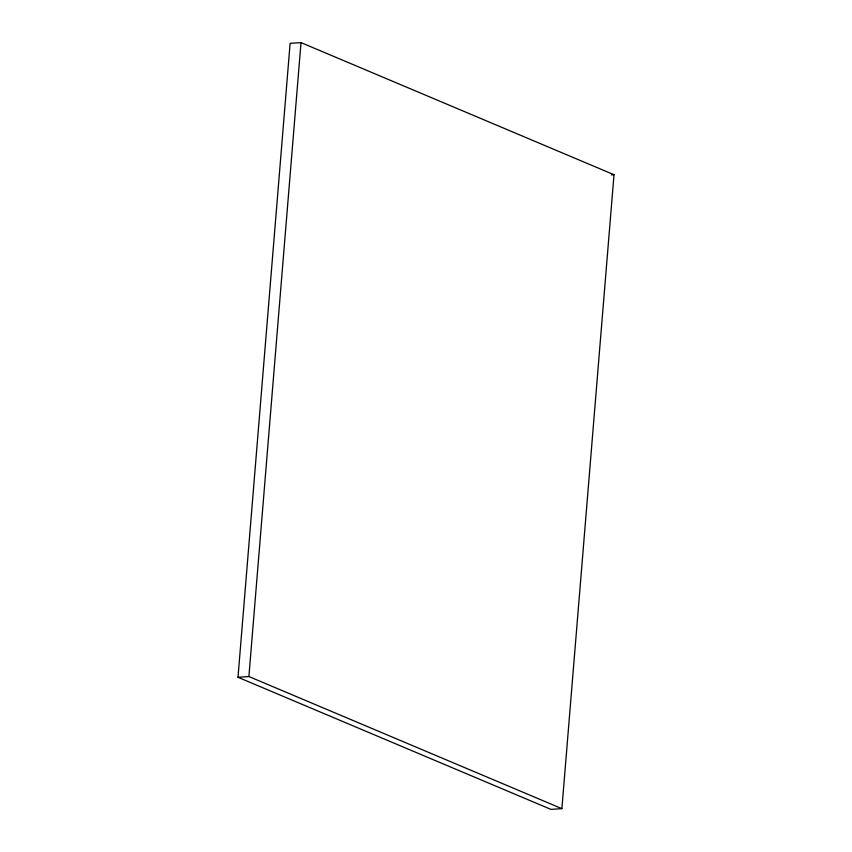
<?xml version="1.0" encoding="UTF-8"?>
<svg xmlns="http://www.w3.org/2000/svg" width="852" height="852" viewBox="0 0 852 852"><rect width="100%" height="100%" fill="white"/><g stroke="black" fill="none" stroke-linecap="round" stroke-linejoin="round"><path stroke-width="1.28" d="M237.996 677.276L290.117 43.346L301.012 42.6L614.004 174.724L561.883 808.654L550.988 809.4L237.996 677.276L248.89 676.531L561.883 808.654M248.89 676.531L301.012 42.6M611.587 174.884L614.004 174.724"/></g></svg>
